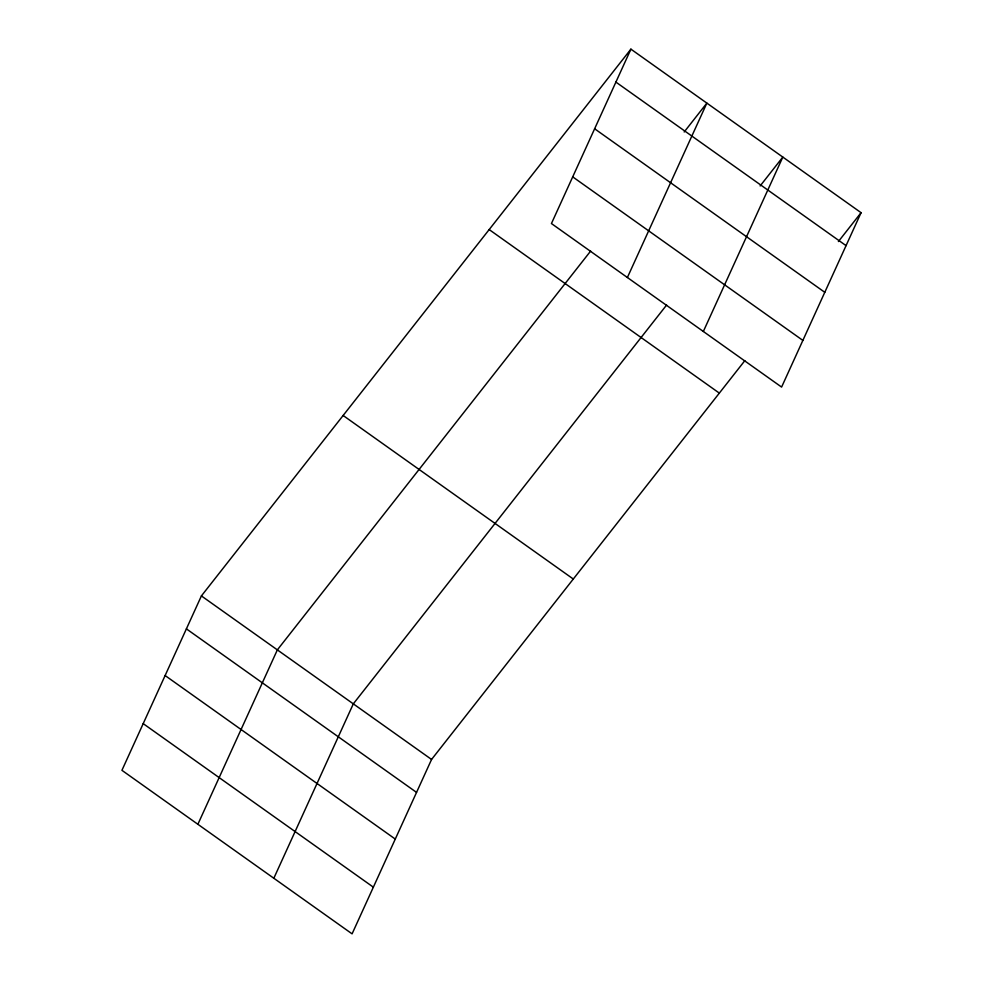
<?xml version="1.0" encoding="UTF-8"?>
<svg xmlns="http://www.w3.org/2000/svg" width="983" height="983" viewBox="0 0 983 983"><rect width="100%" height="100%" fill="white"/><g stroke="black" fill="none" stroke-linecap="round" stroke-linejoin="round"><path stroke-width="1.47" d="M630.914 49.15L551.438 223.546L781.596 387.081L861.071 212.684L630.914 49.15L201.404 595.919L121.929 770.316L352.086 933.85L431.562 759.454L744.844 360.638M197.878 824.282L277.353 649.886L590.636 251.07M273.827 878.249L353.315 703.853L666.597 305.037M627.387 277.513L706.863 103.117L684.193 131.98M703.337 331.48L782.824 157.083L760.142 185.947M838.401 241.548L861.071 212.684M615.899 82.093L846.056 245.627M594.629 128.773L824.786 292.307M572.708 176.866L802.865 340.401M489.178 229.58L719.335 393.114M343.141 415.49L573.298 579.024M201.404 595.919L431.562 759.454M186.389 628.862L416.546 792.396M165.119 675.542L395.277 839.077M143.199 723.635L373.356 887.17"/></g></svg>
